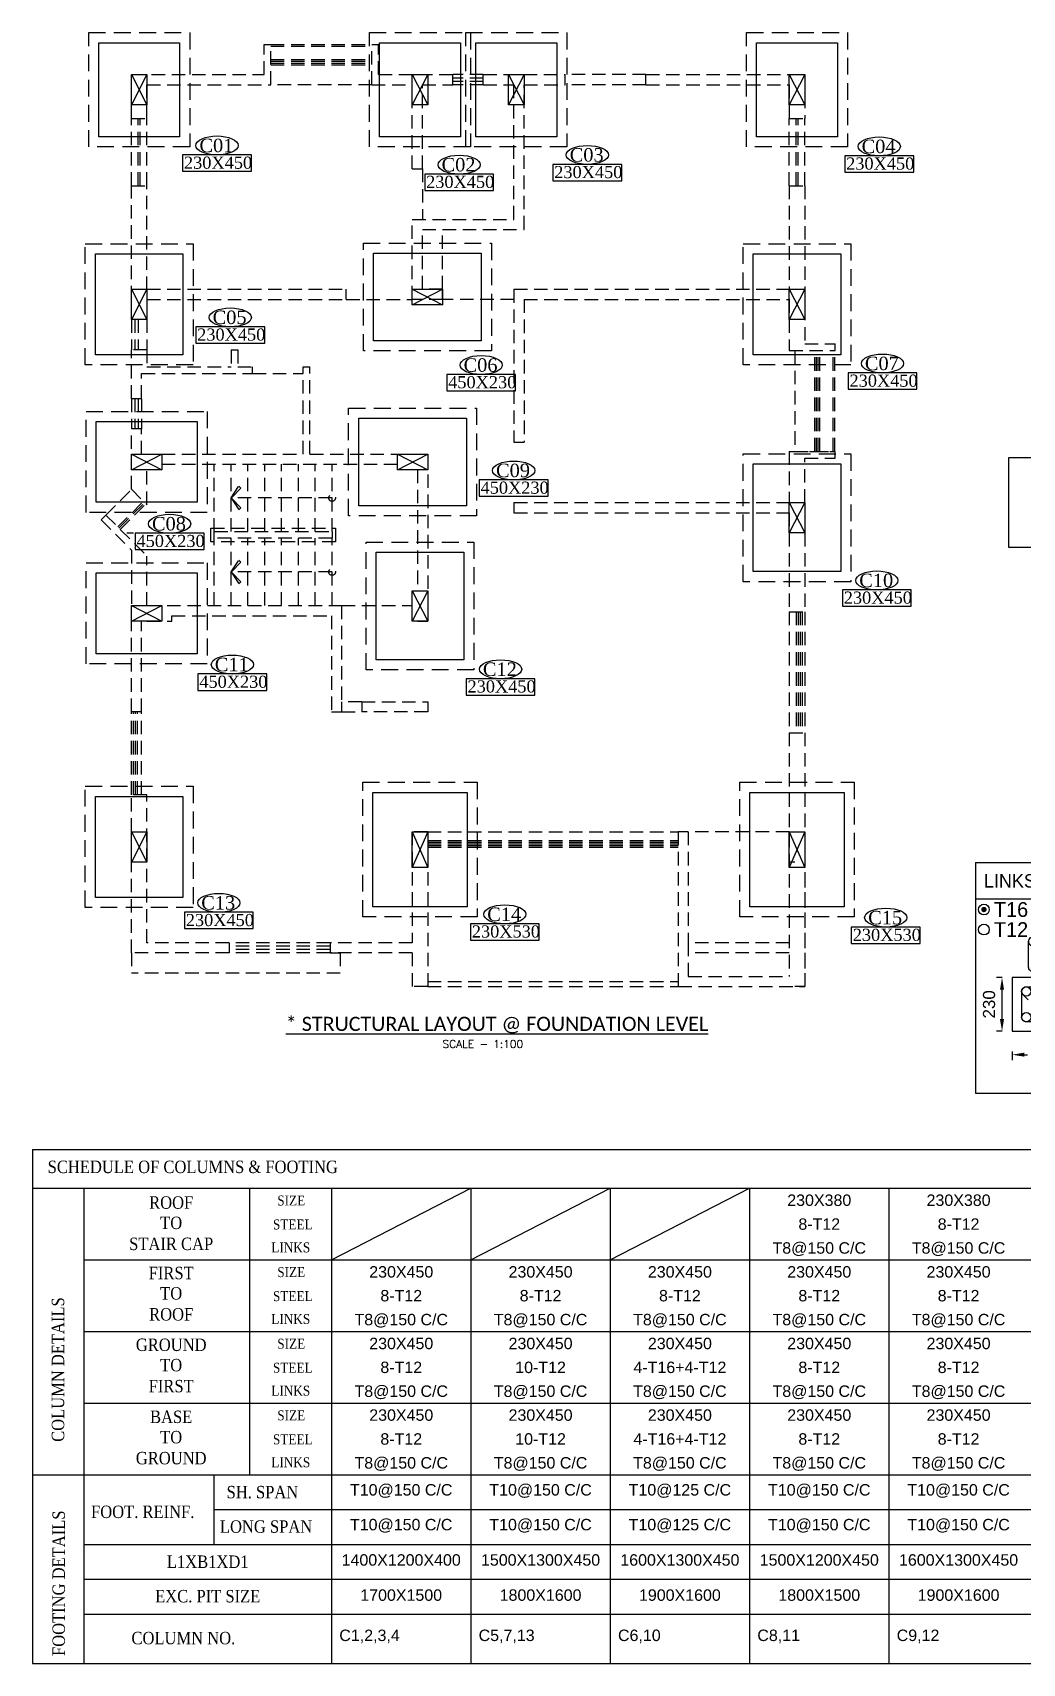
# Model space of a CAD drawing. Extents: x 2201.7 to 2226.6, y 1198.8 to 1223.
# Drawn here: x 2201.68 to 2216.37, y 1198.76 to 1222.99 of the extents above; entities that cross this region are included whole.
import ezdxf
from ezdxf.enums import TextEntityAlignment as Align

# ---------------------------------------------------------------- set-up
doc = ezdxf.new("R2010")
doc.units = 0
doc.linetypes.add('DASHED2', pattern=[0.375, 0.25, -0.125])
doc.linetypes.add('HIDDEN', pattern=[0.375, 0.25, -0.125])
doc.layers.get('DEFPOINTS').update_dxf_attribs({"linetype": 'CONTINUOUS'})
for name, color, linetype in [('ARCH__BM_', 253, 'HIDDEN'), ('BORDER', 40, 'CONTINUOUS'), ('BORDER__BM_', 40, 'CONTINUOUS'), ('COLUMN__BM_', 50, 'CONTINUOUS'), ('COLUMN_SIZE_TEXT__BM_', 7, 'CONTINUOUS'), ('COLUMN_SIZE_TEXT_BOX__BM_', 253, 'CONTINUOUS'), ('COLUMN_TEXT__BM_', 7, 'CONTINUOUS'), ('COLUMN_TEXT_BOX__BM_', 253, 'CONTINUOUS'), ('DIMENSIONS__BM_', 251, 'CONTINUOUS'), ('FOOTING__BM_', 3, 'CONTINUOUS'), ('LINKS-STIRRUPS-DISTR__BM_', 253, 'CONTINUOUS'), ('MAIN_STEEL__BM_', 142, 'CONTINUOUS'), ('PCC__BM_', 251, 'CONTINUOUS'), ('SCHEDULE_TEXT__BM_', 7, 'CONTINUOUS'), ('SECTION_BORDER__BM_', 8, 'CONTINUOUS'), ('TEXT_SCH', 7, 'CONTINUOUS'), ('TITLE_TEXT__BM_', 7, 'CONTINUOUS')]:
    doc.layers.add(name, color=color, linetype=linetype)
doc.styles.add('AA', font='arial.ttf')
doc.styles.add('AR', font='arial.ttf')
doc.styles.add('BAHUBALI', font='CALIST.TTF', dxfattribs={"height": 0.22})
doc.styles.add('CALIBRI', font='calibri.ttf')
doc.styles.add('GA', font='GARA.TTF')
doc.styles.add('NAME', font='times.ttf')
doc.styles.add('RRR', font='romans.shx', dxfattribs={"height": 0.18})
doc.dimstyles.new('_BM__FOR_MM', dxfattribs={"dimtxt": 0.18, "dimasz": 0.18, "dimexe": 0.08, "dimexo": 0.3, "dimgap": 0.1, "dimtad": 1, "dimzin": 0, "dimtxsty": 'AR', "dimcen": 0.09, "dimclrd": 256, "dimclre": 256, "dimclrt": 4, "dimazin": 3, "dimtfac": 1, "dimtmove": 0, "dimatfit": 3, "dimtolj": 1, "dimtzin": 0})

# ---------------------------------------------------------------- blocks, each defined once
blk = doc.blocks.new('*D4')
at = {"layer": 'DEFPOINTS', "color": 0}
for p in [(-684.094, -776.597), (-682.529, -776.597), (-682.529, -776.858)]:
    blk.add_point(p, dxfattribs=at)
at = {"layer": 'DIMENSIONS__BM_', "ltscale": 0.8}
for p, q in [((-684.094, -776.858), (-684.094, -776.938)), ((-683.914, -776.858), (-683.614, -776.858)), ((-682.709, -776.858), (-683.009, -776.858)), ((-682.529, -776.858), (-682.529, -776.938))]:
    blk.add_line(p, q, dxfattribs=at)
at = {"layer": 'DIMENSIONS__BM_'}
for points in [[(-683.914, -776.828), (-683.914, -776.888), (-684.094, -776.858)], [(-682.709, -776.888), (-682.709, -776.828), (-682.529, -776.858)]]:
    blk.add_solid(points, dxfattribs=at)
at = {"layer": 'DIMENSIONS__BM_', "color": 4, "insert": (-683.311, -776.748), "char_height": 0.18, "attachment_point": 5, "style": 'AR'}
blk.add_mtext('\\A1;450', dxfattribs=at)
blk = doc.blocks.new('*D5')
at = {"layer": 'DEFPOINTS', "color": 0}
for p in [(-684.289, -775.797), (-684.094, -775.797), (-684.094, -776.597)]:
    blk.add_point(p, dxfattribs=at)
at = {"layer": 'DIMENSIONS__BM_', "ltscale": 0.8}
for p, q in [((-684.289, -775.797), (-684.369, -775.797)), ((-684.289, -776.417), (-684.289, -775.977)), ((-684.289, -776.597), (-684.369, -776.597))]:
    blk.add_line(p, q, dxfattribs=at)
at = {"layer": 'DIMENSIONS__BM_'}
for points in [[(-684.259, -775.977), (-684.319, -775.977), (-684.289, -775.797)], [(-684.319, -776.417), (-684.259, -776.417), (-684.289, -776.597)]]:
    blk.add_solid(points, dxfattribs=at)
at = {"layer": 'DIMENSIONS__BM_', "color": 4, "insert": (-684.481, -776.197), "char_height": 0.18, "attachment_point": 5, "rotation": 90, "style": 'AR'}
blk.add_mtext('\\A1;230', dxfattribs=at)
blk = doc.blocks.new('*D6')
at = {"layer": 'DEFPOINTS', "color": 0}
for p in [(-686.678, -776.597), (-685.113, -776.597), (-685.113, -776.945)]:
    blk.add_point(p, dxfattribs=at)
at = {"layer": 'DIMENSIONS__BM_', "ltscale": 0.8}
for p, q in [((-686.678, -776.897), (-686.678, -777.025)), ((-686.498, -776.945), (-686.451, -776.945)), ((-685.293, -776.945), (-685.357, -776.945)), ((-685.113, -776.897), (-685.113, -777.025))]:
    blk.add_line(p, q, dxfattribs=at)
at = {"layer": 'DIMENSIONS__BM_'}
for points in [[(-686.498, -776.915), (-686.498, -776.975), (-686.678, -776.945)], [(-685.293, -776.975), (-685.293, -776.915), (-685.113, -776.945)]]:
    blk.add_solid(points, dxfattribs=at)
at = {"layer": 'DIMENSIONS__BM_', "color": 4, "insert": (-685.904, -776.802), "char_height": 0.18, "attachment_point": 5, "style": 'AR'}
blk.add_mtext('\\A1;450/380', dxfattribs=at)
blk = doc.blocks.new('*D7')
at = {"layer": 'DEFPOINTS', "color": 0}
for p in [(-686.831, -775.797), (-686.678, -775.797), (-686.678, -776.597)]:
    blk.add_point(p, dxfattribs=at)
at = {"layer": 'DIMENSIONS__BM_', "ltscale": 0.8}
for p, q in [((-686.831, -775.797), (-686.911, -775.797)), ((-686.831, -776.417), (-686.831, -775.977)), ((-686.831, -776.597), (-686.911, -776.597))]:
    blk.add_line(p, q, dxfattribs=at)
at = {"layer": 'DIMENSIONS__BM_'}
for points in [[(-686.801, -775.977), (-686.861, -775.977), (-686.831, -775.797)], [(-686.861, -776.417), (-686.801, -776.417), (-686.831, -776.597)]]:
    blk.add_solid(points, dxfattribs=at)
at = {"layer": 'DIMENSIONS__BM_', "color": 4, "insert": (-687.023, -776.197), "char_height": 0.18, "attachment_point": 5, "rotation": 90, "style": 'AR'}
blk.add_mtext('\\A1;230', dxfattribs=at)
blk = doc.blocks.new('*D8')
at = {"layer": 'DEFPOINTS', "color": 0}
for p in [(-681.645, -776.689), (-679.463, -776.689), (-679.463, -777.053)]:
    blk.add_point(p, dxfattribs=at)
at = {"layer": 'DIMENSIONS__BM_', "ltscale": 0.8}
for p, q in [((-681.645, -776.989), (-681.645, -777.133)), ((-681.465, -777.053), (-679.643, -777.053)), ((-679.463, -776.989), (-679.463, -777.133))]:
    blk.add_line(p, q, dxfattribs=at)
at = {"layer": 'DIMENSIONS__BM_'}
for points in [[(-681.465, -777.023), (-681.465, -777.083), (-681.645, -777.053)], [(-679.643, -777.083), (-679.643, -777.023), (-679.463, -777.053)]]:
    blk.add_solid(points, dxfattribs=at)
at = {"layer": 'DIMENSIONS__BM_', "color": 4, "insert": (-680.554, -776.861), "char_height": 0.18, "attachment_point": 5, "style": 'AR'}
blk.add_mtext('\\A1;450', dxfattribs=at)
blk = doc.blocks.new('*D9')
at = {"layer": 'DEFPOINTS', "color": 0}
for p in [(-681.818, -775.853), (-681.645, -775.853), (-681.645, -776.689)]:
    blk.add_point(p, dxfattribs=at)
at = {"layer": 'DIMENSIONS__BM_', "ltscale": 0.8}
for p, q in [((-681.818, -775.853), (-681.898, -775.853)), ((-681.818, -776.509), (-681.818, -776.033)), ((-681.818, -776.689), (-681.898, -776.689))]:
    blk.add_line(p, q, dxfattribs=at)
at = {"layer": 'DIMENSIONS__BM_'}
for points in [[(-681.788, -776.033), (-681.848, -776.033), (-681.818, -775.853)], [(-681.848, -776.509), (-681.788, -776.509), (-681.818, -776.689)]]:
    blk.add_solid(points, dxfattribs=at)
at = {"layer": 'DIMENSIONS__BM_', "color": 4, "insert": (-682.01, -776.271), "char_height": 0.18, "attachment_point": 5, "rotation": 90, "style": 'AR'}
blk.add_mtext('\\A1;230', dxfattribs=at)
blk = doc.blocks.new('*D10')
at = {"layer": 'DEFPOINTS', "color": 0}
for p in [(-678.638, -776.626), (-676.456, -776.626), (-676.456, -776.99)]:
    blk.add_point(p, dxfattribs=at)
at = {"layer": 'DIMENSIONS__BM_', "ltscale": 0.8}
for p, q in [((-678.638, -776.926), (-678.638, -777.07)), ((-678.458, -776.99), (-676.636, -776.99)), ((-676.456, -776.926), (-676.456, -777.07))]:
    blk.add_line(p, q, dxfattribs=at)
at = {"layer": 'DIMENSIONS__BM_'}
for points in [[(-678.458, -776.96), (-678.458, -777.02), (-678.638, -776.99)], [(-676.636, -777.02), (-676.636, -776.96), (-676.456, -776.99)]]:
    blk.add_solid(points, dxfattribs=at)
at = {"layer": 'DIMENSIONS__BM_', "color": 4, "insert": (-677.547, -776.798), "char_height": 0.18, "attachment_point": 5, "style": 'AR'}
blk.add_mtext('\\A1;530', dxfattribs=at)
blk = doc.blocks.new('*D11')
at = {"layer": 'DEFPOINTS', "color": 0}
for p in [(-678.831, -775.79), (-678.638, -775.79), (-678.638, -776.626)]:
    blk.add_point(p, dxfattribs=at)
at = {"layer": 'DIMENSIONS__BM_', "ltscale": 0.8}
for p, q in [((-678.831, -775.79), (-678.911, -775.79)), ((-678.831, -776.446), (-678.831, -775.97)), ((-678.831, -776.626), (-678.911, -776.626))]:
    blk.add_line(p, q, dxfattribs=at)
at = {"layer": 'DIMENSIONS__BM_'}
for points in [[(-678.801, -775.97), (-678.861, -775.97), (-678.831, -775.79)], [(-678.861, -776.446), (-678.801, -776.446), (-678.831, -776.626)]]:
    blk.add_solid(points, dxfattribs=at)
at = {"layer": 'DIMENSIONS__BM_', "color": 4, "insert": (-679.023, -776.208), "char_height": 0.18, "attachment_point": 5, "rotation": 90, "style": 'AR'}
blk.add_mtext('\\A1;230', dxfattribs=at)
blk = doc.blocks.new('SAHGSDF')
at = {"layer": 'COLUMN__BM_'}
for points in [[(-1365.769, -1223.653), (-1367.334, -1223.653)], [(-1367.334, -1223.653), (-1367.334, -1224.453)], [(-1365.769, -1224.453), (-1365.769, -1223.653)], [(-1363.185, -1223.653), (-1364.75, -1223.653)], [(-1364.75, -1223.653), (-1364.75, -1224.453)], [(-1363.185, -1224.453), (-1363.185, -1223.653)], [(-1360.119, -1223.709), (-1362.301, -1223.709)], [(-1362.301, -1223.709), (-1362.301, -1224.545)], [(-1360.119, -1224.545), (-1360.119, -1223.709)], [(-1357.112, -1223.646), (-1359.294, -1223.646)], [(-1359.294, -1223.646), (-1359.294, -1224.482)], [(-1357.112, -1224.482), (-1357.112, -1223.646)], [(-1367.334, -1224.453), (-1365.769, -1224.453)], [(-1364.75, -1224.453), (-1363.185, -1224.453)], [(-1362.301, -1224.545), (-1360.119, -1224.545)], [(-1359.294, -1224.482), (-1357.112, -1224.482)]]:
    blk.add_lwpolyline(points, dxfattribs=at)
at = {"layer": 'LINKS-STIRRUPS-DISTR__BM_'}
for points in [[(-1364.134, -1222.951), (-1364.208, -1222.877, -0.668178), (-1364.159, -1222.758), (-1363.776, -1222.758, -0.414214), (-1363.707, -1222.828), (-1363.707, -1223.21, -0.414214), (-1363.776, -1223.28), (-1364.159, -1223.28, -0.414214), (-1364.228, -1223.21), (-1364.228, -1222.828, -0.668179), (-1364.11, -1222.779), (-1364.036, -1222.852)], [(-1361.086, -1222.965), (-1361.086, -1223.074, -1), (-1361.232, -1223.074), (-1361.232, -1222.674, -1), (-1361.086, -1222.674), (-1361.086, -1222.783)], [(-1358.079, -1222.914), (-1358.079, -1223.023, -1), (-1358.224, -1223.023), (-1358.224, -1222.623, -1), (-1358.079, -1222.623), (-1358.079, -1222.732)], [(-1366.615, -1222.977), (-1366.689, -1222.903, -0.668178), (-1366.639, -1222.784), (-1366.257, -1222.784, -0.414214), (-1366.187, -1222.854), (-1366.187, -1223.236, -0.414214), (-1366.257, -1223.306), (-1366.639, -1223.306, -0.414214), (-1366.709, -1223.236), (-1366.709, -1222.854, -0.668179), (-1366.59, -1222.804), (-1366.516, -1222.878)], [(-1362.057, -1223.186), (-1362.134, -1223.109, -0.668178), (-1362.083, -1222.985), (-1360.337, -1222.985, -0.414214), (-1360.265, -1223.057), (-1360.265, -1223.457, -0.414214), (-1360.337, -1223.53), (-1362.083, -1223.53, -0.414214), (-1362.156, -1223.457), (-1362.156, -1223.057, -0.668179), (-1362.031, -1223.006), (-1361.954, -1223.083)], [(-1361.569, -1223.054), (-1361.647, -1222.977, -0.668178), (-1361.595, -1222.853), (-1360.722, -1222.853, -0.414214), (-1360.65, -1222.926), (-1360.65, -1223.326, -0.414214), (-1360.722, -1223.398), (-1361.595, -1223.398, -0.414214), (-1361.668, -1223.326), (-1361.668, -1222.926, -0.668179), (-1361.544, -1222.874), (-1361.467, -1222.951)], [(-1359.05, -1223.123), (-1359.127, -1223.046, -0.668178), (-1359.076, -1222.921), (-1357.33, -1222.921, -0.414214), (-1357.258, -1222.994), (-1357.258, -1223.394, -0.414214), (-1357.33, -1223.467), (-1359.076, -1223.467, -0.414214), (-1359.148, -1223.394), (-1359.148, -1222.994, -0.668179), (-1359.024, -1222.943), (-1358.947, -1223.02)], [(-1358.562, -1223.003), (-1358.639, -1222.925, -0.668178), (-1358.588, -1222.801), (-1357.715, -1222.801, -0.414214), (-1357.643, -1222.874), (-1357.643, -1223.274, -0.414214), (-1357.715, -1223.347), (-1358.588, -1223.347, -0.414214), (-1358.661, -1223.274), (-1358.661, -1222.874, -0.668179), (-1358.537, -1222.823), (-1358.459, -1222.9)], [(-1366.997, -1223.241), (-1367.071, -1223.167, -0.668178), (-1367.022, -1223.048), (-1365.874, -1223.048, -0.414214), (-1365.805, -1223.118), (-1365.805, -1223.501, -0.414214), (-1365.874, -1223.57), (-1367.022, -1223.57, -0.414214), (-1367.092, -1223.501), (-1367.092, -1223.118, -0.668179), (-1366.973, -1223.069), (-1366.899, -1223.143)], [(-1364.517, -1223.225), (-1364.591, -1223.151, -0.668178), (-1364.541, -1223.032), (-1363.394, -1223.032, -0.414214), (-1363.324, -1223.102), (-1363.324, -1223.484, -0.414214), (-1363.394, -1223.554), (-1364.541, -1223.554, -0.414214), (-1364.611, -1223.484), (-1364.611, -1223.102, -0.668179), (-1364.492, -1223.053), (-1364.419, -1223.126)], [(-1367.101, -1223.985), (-1367.175, -1223.911, -0.668178), (-1367.126, -1223.792), (-1365.978, -1223.792, -0.414214), (-1365.908, -1223.862), (-1365.908, -1224.245, -0.414214), (-1365.978, -1224.314), (-1367.126, -1224.314, -0.414214), (-1367.195, -1224.245), (-1367.195, -1223.862, -0.668179), (-1367.076, -1223.813), (-1367.003, -1223.887)], [(-1366.718, -1223.985), (-1366.792, -1223.911, -0.668178), (-1366.743, -1223.792), (-1366.36, -1223.792, -0.414214), (-1366.291, -1223.862), (-1366.291, -1224.245, -0.414214), (-1366.36, -1224.314), (-1366.743, -1224.314, -0.414214), (-1366.812, -1224.245), (-1366.812, -1223.862, -0.668179), (-1366.694, -1223.813), (-1366.62, -1223.887)], [(-1364.517, -1223.985), (-1364.591, -1223.911, -0.668178), (-1364.541, -1223.792), (-1363.394, -1223.792, -0.414214), (-1363.324, -1223.862), (-1363.324, -1224.245, -0.414214), (-1363.394, -1224.314), (-1364.541, -1224.314, -0.414214), (-1364.611, -1224.245), (-1364.611, -1223.862, -0.668179), (-1364.492, -1223.813), (-1364.419, -1223.887)], [(-1364.134, -1223.985), (-1364.208, -1223.911, -0.668178), (-1364.159, -1223.792), (-1363.776, -1223.792, -0.414214), (-1363.707, -1223.862), (-1363.707, -1224.245, -0.414214), (-1363.776, -1224.314), (-1364.159, -1224.314, -0.414214), (-1364.228, -1224.245), (-1364.228, -1223.862, -0.668179), (-1364.11, -1223.813), (-1364.036, -1223.887)], [(-1362.057, -1224.056), (-1362.134, -1223.978, -0.668178), (-1362.083, -1223.854), (-1360.337, -1223.854, -0.414214), (-1360.265, -1223.927), (-1360.265, -1224.327, -0.414214), (-1360.337, -1224.4), (-1362.083, -1224.4, -0.414214), (-1362.156, -1224.327), (-1362.156, -1223.927, -0.668179), (-1362.031, -1223.876), (-1361.954, -1223.953)], [(-1361.621, -1224.056), (-1361.698, -1223.978, -0.668178), (-1361.646, -1223.854), (-1360.774, -1223.854, -0.414214), (-1360.701, -1223.927), (-1360.701, -1224.327, -0.414214), (-1360.774, -1224.4), (-1361.646, -1224.4, -0.414214), (-1361.719, -1224.327), (-1361.719, -1223.927, -0.668179), (-1361.595, -1223.876), (-1361.518, -1223.953)], [(-1361.137, -1224.218), (-1361.137, -1224.327, -1), (-1361.283, -1224.327), (-1361.283, -1223.927, -1), (-1361.137, -1223.927), (-1361.137, -1224.036)], [(-1359.05, -1223.992), (-1359.127, -1223.915, -0.668178), (-1359.076, -1223.791), (-1357.33, -1223.791, -0.414214), (-1357.258, -1223.864), (-1357.258, -1224.264, -0.414214), (-1357.33, -1224.336), (-1359.076, -1224.336, -0.414214), (-1359.148, -1224.264), (-1359.148, -1223.864, -0.668179), (-1359.024, -1223.812), (-1358.947, -1223.889)], [(-1358.614, -1223.992), (-1358.691, -1223.915, -0.668178), (-1358.639, -1223.791), (-1357.767, -1223.791, -0.414214), (-1357.694, -1223.864), (-1357.694, -1224.264, -0.414214), (-1357.767, -1224.336), (-1358.639, -1224.336, -0.414214), (-1358.712, -1224.264), (-1358.712, -1223.864, -0.668179), (-1358.588, -1223.812), (-1358.511, -1223.889)], [(-1358.13, -1224.155), (-1358.13, -1224.264, -1), (-1358.276, -1224.264), (-1358.276, -1223.864, -1), (-1358.13, -1223.864), (-1358.13, -1223.973)]]:
    blk.add_lwpolyline(points, format="xyb", dxfattribs=at)
at = {"layer": 'MAIN_STEEL__BM_'}
for points, const_width in [([(-1367.776, -1222.644, 1), (-1367.736, -1222.644, 1)], 0.04), ([(-1364.559, -1223.862, 1), (-1364.524, -1223.862, 1)], 0.0348), ([(-1363.411, -1223.862, 1), (-1363.376, -1223.862, 1)], 0.0348), ([(-1359.094, -1223.864, 1), (-1359.058, -1223.864, 1)], 0.0364), ([(-1357.348, -1223.864, 1), (-1357.312, -1223.864, 1)], 0.0364), ([(-1364.559, -1224.245, 1), (-1364.524, -1224.245, 1)], 0.0348), ([(-1363.411, -1224.245, 1), (-1363.376, -1224.245, 1)], 0.0348), ([(-1359.094, -1224.264, 1), (-1359.058, -1224.264, 1)], 0.0364), ([(-1357.348, -1224.264, 1), (-1357.312, -1224.264, 1)], 0.0364)]:
    blk.add_lwpolyline(points, format="xyb", close=True, dxfattribs=dict(at, const_width=const_width))
for centre, radius in [((-1367.756, -1222.644), 0.08), ((-1367.756, -1222.942), 0.08), ((-1367.126, -1223.862), 0.0696), ((-1366.743, -1223.862), 0.0696), ((-1366.36, -1223.862), 0.0696), ((-1365.978, -1223.862), 0.0696), ((-1364.541, -1223.862), 0.0696), ((-1364.159, -1223.862), 0.0696), ((-1363.776, -1223.862), 0.0696), ((-1363.394, -1223.862), 0.0696), ((-1362.083, -1223.927), 0.0727), ((-1361.646, -1223.927), 0.0727), ((-1361.21, -1223.927), 0.0727), ((-1360.774, -1223.927), 0.0727), ((-1360.337, -1223.927), 0.0727), ((-1359.076, -1223.864), 0.0727), ((-1358.639, -1223.864), 0.0727), ((-1358.203, -1223.864), 0.0727), ((-1357.767, -1223.864), 0.0727), ((-1357.33, -1223.864), 0.0727), ((-1367.126, -1224.245), 0.0696), ((-1366.743, -1224.245), 0.0696), ((-1366.36, -1224.245), 0.0696), ((-1365.978, -1224.245), 0.0696), ((-1364.541, -1224.245), 0.0696), ((-1364.159, -1224.245), 0.0696), ((-1363.776, -1224.245), 0.0696), ((-1363.394, -1224.245), 0.0696), ((-1359.076, -1224.264), 0.0727), ((-1358.639, -1224.264), 0.0727), ((-1358.203, -1224.264), 0.0727), ((-1357.767, -1224.264), 0.0727), ((-1357.33, -1224.264), 0.0727), ((-1362.083, -1224.327), 0.0727), ((-1361.646, -1224.327), 0.0727), ((-1361.21, -1224.327), 0.0727), ((-1360.774, -1224.327), 0.0727), ((-1360.337, -1224.327), 0.0727)]:
    blk.add_circle(centre, radius, dxfattribs=at)
at = {"layer": 'SECTION_BORDER__BM_'}
for p, q in [((-1367.881, -1221.945), (-1356.936, -1221.945)), ((-1367.881, -1221.945), (-1367.881, -1225.371)), ((-1367.881, -1222.484), (-1356.936, -1222.484))]:
    blk.add_line(p, q, dxfattribs=at)
for points in [[(-1356.936, -1221.945), (-1356.936, -1225.371)], [(-1365.488, -1222.484), (-1365.488, -1225.371)], [(-1362.822, -1222.484), (-1362.822, -1225.371)], [(-1359.911, -1222.484), (-1359.911, -1225.371)], [(-1367.881, -1225.371), (-1356.936, -1225.371)]]:
    blk.add_lwpolyline(points, dxfattribs=at)
at = {"layer": 'SCHEDULE_TEXT__BM_', "style": 'BAHUBALI'}
blk.add_text('LINKS ARRANGEMENTS FOR COMBINED STEEL', height=0.2, dxfattribs=at).set_placement((-1367.756, -1222.318))
for s, p in [('T16', (-1367.606, -1222.644)), ('T12', (-1367.606, -1222.942))]:
    blk.add_text(s, height=0.22, dxfattribs=at).set_placement(p, align=Align.MIDDLE_LEFT)
for s, p in [('4-T16 + 6-T12', (-1358.203, -1225.045)), ('8-T12', (-1366.552, -1225.06)), ('4-T16 + 4-T12', (-1363.968, -1225.068)), ('10-T12', (-1361.21, -1225.066))]:
    blk.add_text(s, height=0.2, dxfattribs=at).set_placement(p, align=Align.MIDDLE_CENTER)
at = {"layer": 'DIMENSIONS__BM_', "ltscale": 0.8}
for p1, p2, distance, text, picture, middle in [((-1367.334, -1224.453), (-1367.334, -1223.653), 0.153, '230', '*D7', (-1367.679, -1224.053)), ((-1364.75, -1224.453), (-1364.75, -1223.653), 0.195, '230', '*D5', (-1365.137, -1224.053)), ((-1362.301, -1224.545), (-1362.301, -1223.709), 0.173, '230', '*D9', (-1362.666, -1224.127)), ((-1359.294, -1224.482), (-1359.294, -1223.646), 0.193, '230', '*D11', (-1359.679, -1224.064)), ((-1362.301, -1224.545), (-1360.119, -1224.545), -0.364, '450', '*D8', (-1361.21, -1224.717)), ((-1359.294, -1224.482), (-1357.112, -1224.482), -0.364, '530', '*D10', (-1358.203, -1224.654))]:
    dim = blk.add_aligned_dim(p1=p1, p2=p2, distance=distance, text=text, dimstyle='_BM__FOR_MM', dxfattribs=at)
    dim.commit()
    dim.dimension.update_dxf_attribs({"geometry": picture, "text_midpoint": middle, "insert": (-680.656, -447.856)})
for base, p1, p2, text, picture, middle in [((-1365.769, -1224.801), (-1367.334, -1224.453), (-1365.769, -1224.453), '450/380', '*D6', (-1366.56, -1224.657)), ((-1363.185, -1224.714), (-1364.75, -1224.453), (-1363.185, -1224.453), '450', '*D4', (-1363.968, -1224.604))]:
    dim = blk.add_linear_dim(base=base, p1=p1, p2=p2, angle=0, text=text, dimstyle='_BM__FOR_MM', dxfattribs=at)
    dim.commit()
    dim.dimension.update_dxf_attribs({"geometry": picture, "text_midpoint": middle, "dimtype": 129, "insert": (-680.656, -447.856)})

msp = doc.modelspace()

# ---------------------------------------------------------------- linework, layer by layer
at = {"layer": 'ARCH__BM_', "ltscale": 0.8}
for p, q in [((2205.113, 1222.816), (2205.213, 1222.816)), ((2205.113, 1222.366), (2205.113, 1222.816)), ((2205.213, 1222.216), (2205.213, 1222.816)), ((2205.213, 1222.216), (2205.213, 1222.814)), ((2205.213, 1222.814), (2206.713, 1222.814)), ((2205.213, 1222.789), (2206.713, 1222.789)), ((2206.713, 1222.816), (2206.813, 1222.816)), ((2206.713, 1222.216), (2206.713, 1222.816)), ((2206.813, 1222.366), (2206.813, 1222.816)), ((2205.213, 1222.589), (2206.713, 1222.589)), ((2205.213, 1222.564), (2206.713, 1222.564)), ((2205.213, 1222.539), (2206.713, 1222.539)), ((2203.143, 1221.716), (2203.143, 1222.366)), ((2203.143, 1222.366), (2205.113, 1222.366)), ((2205.213, 1222.514), (2206.713, 1222.514)), ((2206.813, 1222.366), (2207.918, 1222.366)), ((2207.918, 1222.216), (2207.918, 1222.366)), ((2208.368, 1222.366), (2207.918, 1222.366)), ((2208.368, 1222.316), (2207.918, 1222.316)), ((2208.368, 1222.216), (2208.368, 1222.366)), ((2208.368, 1222.366), (2209.583, 1222.366)), ((2208.973, 1222.366), (2208.973, 1222.366)), ((2210.783, 1222.366), (2209.583, 1222.366)), ((2209.583, 1222.216), (2209.583, 1222.366)), ((2210.783, 1222.366), (2213.143, 1222.366)), ((2210.783, 1222.216), (2210.783, 1222.366)), ((2210.783, 1222.216), (2210.783, 1222.366)), ((2213.143, 1222.366), (2213.143, 1221.716)), ((2203.373, 1221.716), (2203.373, 1222.216)), ((2203.373, 1222.216), (2205.213, 1222.216)), ((2206.713, 1222.216), (2205.213, 1222.216)), ((2206.713, 1222.216), (2207.313, 1222.216)), ((2207.313, 1220.966), (2207.313, 1222.216)), ((2207.463, 1222.216), (2207.918, 1222.216)), ((2207.463, 1220.966), (2207.463, 1222.216)), ((2208.368, 1222.266), (2207.918, 1222.266)), ((2208.368, 1222.216), (2207.918, 1222.216)), ((2208.368, 1222.216), (2208.823, 1222.216)), ((2208.823, 1220.216), (2208.823, 1222.216)), ((2208.973, 1220.066), (2208.973, 1222.216)), ((2208.973, 1222.216), (2209.583, 1222.216)), ((2210.783, 1222.216), (2209.583, 1222.216)), ((2210.783, 1222.216), (2212.913, 1222.216)), ((2212.913, 1222.216), (2212.913, 1221.716)), ((2203.143, 1221.716), (2203.373, 1221.716)), ((2203.143, 1220.716), (2203.143, 1221.716)), ((2203.243, 1220.716), (2203.243, 1221.716)), ((2203.273, 1220.716), (2203.273, 1221.716)), ((2203.373, 1220.716), (2203.373, 1221.716)), ((2212.913, 1221.716), (2213.143, 1221.716)), ((2212.913, 1220.716), (2212.913, 1221.716)), ((2213.013, 1220.716), (2213.013, 1221.716)), ((2213.043, 1220.716), (2213.043, 1221.716)), ((2213.143, 1220.716), (2213.143, 1221.716)), ((2207.313, 1220.966), (2207.463, 1220.966)), ((2207.463, 1220.966), (2207.463, 1220.216)), ((2203.143, 1218.728), (2203.143, 1220.716)), ((2203.143, 1220.716), (2203.373, 1220.716)), ((2203.373, 1219.166), (2203.373, 1220.716)), ((2212.913, 1220.716), (2212.913, 1219.178)), ((2212.913, 1220.716), (2213.143, 1220.716)), ((2213.143, 1220.716), (2213.143, 1218.367)), ((2207.313, 1220.216), (2208.823, 1220.216)), ((2207.313, 1219.026), (2207.313, 1220.216)), ((2207.463, 1220.066), (2208.973, 1220.066)), ((2207.463, 1219.176), (2207.463, 1220.066)), ((2207.763, 1219.176), (2207.763, 1220.066)), ((2203.373, 1219.176), (2206.333, 1219.176)), ((2206.333, 1219.026), (2206.333, 1219.176)), ((2207.763, 1219.176), (2207.463, 1219.176)), ((2207.763, 1219.026), (2207.763, 1219.176)), ((2208.823, 1219.176), (2212.913, 1219.176)), ((2208.823, 1219.176), (2208.823, 1216.906)), ((2203.373, 1219.026), (2206.333, 1219.026)), ((2206.333, 1219.026), (2207.313, 1219.026)), ((2207.763, 1219.026), (2207.313, 1219.026)), ((2208.823, 1219.024), (2207.763, 1219.024)), ((2208.973, 1219.026), (2212.913, 1219.026)), ((2208.973, 1219.026), (2208.973, 1216.906)), ((2212.913, 1219.028), (2212.913, 1218.267)), ((2203.373, 1218.728), (2203.143, 1218.728)), ((2203.143, 1218.728), (2203.143, 1218.278)), ((2203.193, 1218.728), (2203.193, 1218.278)), ((2203.243, 1218.728), (2203.243, 1218.278)), ((2203.373, 1218.728), (2203.373, 1218.278)), ((2203.143, 1217.551), (2203.143, 1218.278)), ((2203.373, 1218.278), (2203.143, 1218.278)), ((2203.373, 1218.278), (2203.373, 1218.026)), ((2204.623, 1218.276), (2204.723, 1218.276)), ((2204.623, 1218.276), (2204.623, 1218.026)), ((2204.723, 1218.276), (2204.723, 1218.026)), ((2212.913, 1218.267), (2213.593, 1218.267)), ((2212.993, 1218.267), (2212.993, 1216.767)), ((2213.143, 1218.367), (2213.593, 1218.367)), ((2213.291, 1216.767), (2213.291, 1218.267)), ((2213.316, 1216.767), (2213.316, 1218.267)), ((2213.341, 1216.767), (2213.341, 1218.267)), ((2213.366, 1216.767), (2213.366, 1218.267)), ((2213.566, 1216.767), (2213.566, 1218.267)), ((2213.591, 1216.767), (2213.591, 1218.267)), ((2213.593, 1218.267), (2213.593, 1218.367)), ((2203.293, 1217.551), (2203.293, 1217.926)), ((2203.293, 1217.926), (2204.943, 1217.926)), ((2203.373, 1218.026), (2204.623, 1218.026)), ((2204.723, 1218.026), (2204.943, 1218.026)), ((2204.943, 1217.926), (2204.943, 1218.026)), ((2204.943, 1217.926), (2205.693, 1217.926)), ((2205.693, 1216.726), (2205.693, 1218.026)), ((2205.693, 1218.026), (2205.793, 1218.026)), ((2205.793, 1216.726), (2205.793, 1218.026)), ((2203.293, 1217.551), (2203.143, 1217.551)), ((2203.143, 1217.551), (2203.143, 1217.101)), ((2203.193, 1217.551), (2203.193, 1217.101)), ((2203.243, 1217.551), (2203.243, 1217.101)), ((2203.293, 1217.551), (2203.293, 1217.101)), ((2203.143, 1216.204), (2203.143, 1217.101)), ((2203.293, 1217.101), (2203.143, 1217.101)), ((2203.293, 1216.726), (2203.293, 1217.101)), ((2203.293, 1216.726), (2205.693, 1216.726)), ((2205.793, 1216.726), (2207.543, 1216.726)), ((2207.543, 1216.726), (2207.543, 1214.246)), ((2208.823, 1216.906), (2208.973, 1216.906)), ((2212.913, 1216.767), (2212.913, 1216.006)), ((2212.913, 1216.767), (2213.591, 1216.767)), ((2212.993, 1216.767), (2213.593, 1216.767)), ((2213.593, 1216.667), (2213.593, 1216.767)), ((2203.373, 1215.974), (2203.373, 1216.496)), ((2203.593, 1216.576), (2207.093, 1216.576)), ((2204.373, 1215.576), (2204.373, 1216.576)), ((2204.623, 1215.576), (2204.623, 1216.576)), ((2204.873, 1215.576), (2204.873, 1216.576)), ((2205.123, 1215.576), (2205.123, 1216.576)), ((2205.373, 1215.576), (2205.373, 1216.576)), ((2205.623, 1215.576), (2205.623, 1216.576)), ((2205.873, 1215.576), (2205.873, 1216.576)), ((2206.123, 1215.576), (2206.123, 1216.576)), ((2207.393, 1216.496), (2207.393, 1214.696)), ((2213.143, 1216.667), (2213.593, 1216.667)), ((2213.143, 1216.006), (2213.143, 1216.667)), ((2204.623, 1216.076), (2204.738, 1216.253)), ((2204.738, 1216.253), (2204.766, 1216.223)), ((2202.764, 1215.821), (2203.145, 1216.203)), ((2202.94, 1215.645), (2203.322, 1216.026)), ((2202.958, 1215.627), (2203.339, 1216.008)), ((2202.976, 1215.609), (2203.357, 1215.99)), ((2203.143, 1216.204), (2203.373, 1215.974)), ((2204.766, 1216.223), (2204.623, 1216.076)), ((2206.123, 1216.076), (2204.623, 1216.076)), ((2204.623, 1216.076), (2204.738, 1215.899)), ((2204.766, 1215.928), (2204.623, 1216.076)), ((2208.823, 1216.006), (2212.913, 1216.006)), ((2208.823, 1216.006), (2208.823, 1215.856)), ((2202.764, 1215.821), (2202.693, 1215.751)), ((2202.693, 1215.751), (2203.143, 1215.301)), ((2202.764, 1215.821), (2203.373, 1215.212)), ((2204.738, 1215.899), (2204.766, 1215.928)), ((2208.823, 1215.856), (2212.913, 1215.856)), ((2212.913, 1215.856), (2212.913, 1214.386)), ((2213.143, 1215.856), (2213.143, 1214.386)), ((2204.073, 1215.552), (2203.073, 1215.552)), ((2203.143, 1215.301), (2203.143, 1214.476)), ((2204.373, 1214.476), (2204.373, 1215.476)), ((2204.623, 1214.476), (2204.623, 1215.476)), ((2204.873, 1214.476), (2204.873, 1215.476)), ((2205.123, 1214.476), (2205.123, 1215.476)), ((2205.373, 1214.476), (2205.373, 1215.476)), ((2205.623, 1214.476), (2205.623, 1215.476)), ((2205.873, 1214.476), (2205.873, 1215.476)), ((2206.123, 1214.476), (2206.123, 1215.476)), ((2203.373, 1214.476), (2203.373, 1215.212)), ((2204.623, 1214.976), (2204.738, 1215.153)), ((2204.766, 1215.123), (2204.623, 1214.976)), ((2204.738, 1215.153), (2204.766, 1215.123)), ((2206.123, 1214.976), (2204.623, 1214.976)), ((2204.623, 1214.976), (2204.738, 1214.799)), ((2204.766, 1214.828), (2204.623, 1214.976)), ((2204.738, 1214.799), (2204.766, 1214.828)), ((2203.373, 1214.476), (2206.263, 1214.476)), ((2203.743, 1214.326), (2206.113, 1214.326)), ((2203.743, 1214.246), (2203.743, 1214.326)), ((2206.113, 1214.326), (2206.113, 1212.896)), ((2206.263, 1214.476), (2206.263, 1212.896)), ((2206.263, 1214.476), (2207.313, 1214.476)), ((2212.913, 1214.386), (2213.143, 1214.386)), ((2212.913, 1214.386), (2212.913, 1212.586)), ((2213.013, 1214.386), (2213.013, 1212.586)), ((2213.043, 1214.386), (2213.043, 1212.586)), ((2213.073, 1214.386), (2213.073, 1212.586)), ((2213.103, 1214.386), (2213.103, 1212.586)), ((2213.143, 1214.386), (2213.143, 1212.586)), ((2203.143, 1212.896), (2203.143, 1214.246)), ((2203.293, 1212.896), (2203.293, 1214.246)), ((2203.373, 1214.246), (2203.743, 1214.246)), ((2207.393, 1214.246), (2207.543, 1214.246)), ((2203.293, 1212.896), (2203.143, 1212.896)), ((2203.143, 1211.666), (2203.143, 1212.896)), ((2203.173, 1211.666), (2203.173, 1212.896)), ((2203.203, 1211.666), (2203.203, 1212.896)), ((2203.233, 1211.666), (2203.233, 1212.896)), ((2203.293, 1211.666), (2203.293, 1212.896)), ((2206.113, 1212.896), (2206.263, 1212.896)), ((2206.563, 1213.046), (2206.263, 1213.046)), ((2206.263, 1213.046), (2206.263, 1212.896)), ((2206.263, 1212.896), (2206.563, 1212.896)), ((2206.563, 1213.046), (2206.563, 1212.896)), ((2206.563, 1213.046), (2207.543, 1213.046)), ((2207.543, 1212.896), (2206.563, 1212.896)), ((2207.543, 1213.046), (2207.543, 1212.896)), ((2212.913, 1212.586), (2212.913, 1208.966)), ((2212.913, 1212.586), (2213.143, 1212.586)), ((2213.143, 1212.586), (2213.143, 1208.966)), ((2203.143, 1209.316), (2203.143, 1211.666)), ((2203.373, 1211.666), (2203.143, 1211.666)), ((2203.373, 1209.466), (2203.373, 1211.666)), ((2207.313, 1211.116), (2207.313, 1209.466)), ((2207.543, 1211.116), (2207.313, 1211.116)), ((2207.543, 1211.116), (2207.543, 1208.816)), ((2207.543, 1211.116), (2211.263, 1211.116)), ((2207.543, 1210.986), (2211.263, 1210.986)), ((2207.543, 1210.961), (2211.263, 1210.961)), ((2207.543, 1210.936), (2211.263, 1210.936)), ((2207.543, 1210.911), (2211.263, 1210.911)), ((2211.413, 1211.116), (2211.263, 1211.116)), ((2211.263, 1211.116), (2211.263, 1208.816)), ((2211.413, 1211.116), (2211.413, 1209.466)), ((2212.913, 1211.116), (2211.413, 1211.116)), ((2213.143, 1211.116), (2213.143, 1208.816)), ((2207.543, 1210.886), (2211.263, 1210.886)), ((2212.993, 1210.666), (2212.913, 1210.666)), ((2204.593, 1209.466), (2203.373, 1209.466)), ((2204.593, 1209.466), (2204.593, 1209.316)), ((2206.093, 1209.466), (2204.593, 1209.466)), ((2207.313, 1209.466), (2206.093, 1209.466)), ((2206.093, 1209.466), (2206.093, 1209.316)), ((2212.913, 1209.466), (2211.413, 1209.466)), ((2211.413, 1209.466), (2211.413, 1208.966)), ((2204.593, 1209.316), (2203.143, 1209.316)), ((2203.143, 1209.316), (2203.143, 1209.016)), ((2206.093, 1209.416), (2204.593, 1209.416)), ((2206.093, 1209.366), (2204.593, 1209.366)), ((2206.093, 1209.316), (2204.593, 1209.316)), ((2207.313, 1209.316), (2206.093, 1209.316)), ((2206.093, 1209.316), (2206.243, 1209.316)), ((2206.243, 1209.316), (2206.243, 1209.016)), ((2207.313, 1209.316), (2207.313, 1208.816)), ((2212.913, 1209.316), (2211.413, 1209.316)), ((2206.243, 1209.016), (2203.143, 1209.016)), ((2211.413, 1208.966), (2212.913, 1208.966)), ((2207.543, 1208.816), (2207.313, 1208.816)), ((2207.543, 1208.891), (2211.263, 1208.891)), ((2207.543, 1208.816), (2211.263, 1208.816)), ((2211.263, 1208.816), (2213.143, 1208.816)), ((2213.143, 1208.816), (2212.993, 1208.816))]:
    msp.add_line(p, q, dxfattribs=at)
for points in [[(2204.323, 1215.626), (2206.173, 1215.626), (2206.173, 1215.426), (2204.323, 1215.426)], [(2204.373, 1215.576), (2206.123, 1215.576), (2206.123, 1215.476), (2204.373, 1215.476)]]:
    msp.add_lwpolyline(points, close=True, dxfattribs=at)
for centre in [(2206.123, 1216.076), (2206.123, 1214.976)]:
    msp.add_circle(centre, 0.05, dxfattribs=at)
at = {"layer": 'BORDER'}
for p, q in [((2201.675, 1206.396), (2218.532, 1206.396)), ((2201.675, 1206.396), (2201.675, 1198.758)), ((2201.675, 1205.818), (2218.532, 1205.818)), ((2202.438, 1205.818), (2202.438, 1198.758)), ((2202.438, 1205.818), (2218.532, 1205.818)), ((2202.438, 1205.818), (2218.532, 1205.818)), ((2202.438, 1205.818), (2218.532, 1205.818)), ((2204.896, 1205.818), (2204.896, 1201.561)), ((2206.115, 1205.818), (2206.115, 1198.758)), ((2206.115, 1204.754), (2208.184, 1205.818)), ((2208.184, 1205.818), (2208.184, 1198.758)), ((2208.184, 1204.754), (2210.254, 1205.818)), ((2210.254, 1205.818), (2210.254, 1198.758)), ((2210.254, 1204.754), (2212.323, 1205.818)), ((2212.323, 1205.818), (2212.323, 1198.758)), ((2214.393, 1205.818), (2214.393, 1198.758)), ((2202.438, 1204.754), (2218.532, 1204.754)), ((2202.438, 1203.69), (2218.532, 1203.69)), ((2202.438, 1202.625), (2218.532, 1202.625)), ((2201.675, 1201.561), (2218.532, 1201.561)), ((2202.438, 1201.561), (2218.532, 1201.561)), ((2204.365, 1201.561), (2204.365, 1200.526)), ((2204.365, 1201.043), (2218.532, 1201.043)), ((2202.438, 1200.526), (2218.532, 1200.526)), ((2202.438, 1200.526), (2218.532, 1200.526)), ((2202.438, 1200.009), (2218.532, 1200.009)), ((2202.438, 1199.491), (2218.532, 1199.491)), ((2201.675, 1198.758), (2218.532, 1198.758))]:
    msp.add_line(p, q, dxfattribs=at)
at = {"layer": 'BORDER__BM_'}
msp.add_lwpolyline([(2216.173, 1216.679), (2222.294, 1216.679), (2222.294, 1215.34), (2216.173, 1215.34)], close=True, dxfattribs=at)
at = {"layer": 'COLUMN__BM_'}
for p, q in [((2203.143, 1222.366), (2203.373, 1221.916)), ((2203.373, 1222.366), (2203.143, 1221.916)), ((2207.313, 1222.366), (2207.543, 1221.916)), ((2207.543, 1222.366), (2207.313, 1221.916)), ((2208.743, 1222.366), (2208.973, 1221.916)), ((2208.973, 1222.366), (2208.743, 1221.916)), ((2212.913, 1222.366), (2213.143, 1221.916)), ((2213.143, 1222.366), (2212.913, 1221.916)), ((2203.143, 1219.178), (2203.373, 1218.728)), ((2203.373, 1219.178), (2203.143, 1218.728)), ((2207.313, 1218.946), (2207.763, 1219.176)), ((2207.313, 1219.176), (2207.763, 1218.946)), ((2212.913, 1219.178), (2213.143, 1218.728)), ((2213.143, 1219.178), (2212.913, 1218.728)), ((2203.143, 1216.496), (2203.593, 1216.726)), ((2203.143, 1216.726), (2203.593, 1216.496)), ((2207.093, 1216.496), (2207.543, 1216.726)), ((2207.093, 1216.726), (2207.543, 1216.496)), ((2212.913, 1216.006), (2213.143, 1215.556)), ((2213.143, 1216.006), (2212.913, 1215.556)), ((2207.313, 1214.696), (2207.543, 1214.246)), ((2207.543, 1214.696), (2207.313, 1214.246)), ((2203.143, 1214.246), (2203.593, 1214.476)), ((2203.143, 1214.476), (2203.593, 1214.246)), ((2203.143, 1211.116), (2203.373, 1210.666)), ((2203.373, 1211.116), (2203.143, 1210.666)), ((2207.313, 1211.116), (2207.543, 1210.586)), ((2207.543, 1211.116), (2207.313, 1210.586)), ((2212.913, 1211.116), (2213.143, 1210.586)), ((2213.143, 1211.116), (2212.913, 1210.586))]:
    msp.add_line(p, q, dxfattribs=at)
for points in [[(2203.143, 1222.366), (2203.373, 1222.366), (2203.373, 1221.916), (2203.143, 1221.916)], [(2207.313, 1222.366), (2207.543, 1222.366), (2207.543, 1221.916), (2207.313, 1221.916)], [(2208.743, 1222.366), (2208.973, 1222.366), (2208.973, 1221.916), (2208.743, 1221.916)], [(2212.913, 1222.366), (2213.143, 1222.366), (2213.143, 1221.916), (2212.913, 1221.916)], [(2203.143, 1219.178), (2203.373, 1219.178), (2203.373, 1218.728), (2203.143, 1218.728)], [(2207.313, 1218.946), (2207.313, 1219.176), (2207.763, 1219.176), (2207.763, 1218.946)], [(2212.913, 1219.178), (2213.143, 1219.178), (2213.143, 1218.728), (2212.913, 1218.728)], [(2203.143, 1216.496), (2203.143, 1216.726), (2203.593, 1216.726), (2203.593, 1216.496)], [(2207.093, 1216.496), (2207.093, 1216.726), (2207.543, 1216.726), (2207.543, 1216.496)], [(2212.913, 1216.006), (2213.143, 1216.006), (2213.143, 1215.556), (2212.913, 1215.556)], [(2207.313, 1214.696), (2207.543, 1214.696), (2207.543, 1214.246), (2207.313, 1214.246)], [(2203.143, 1214.246), (2203.143, 1214.476), (2203.593, 1214.476), (2203.593, 1214.246)], [(2203.143, 1211.116), (2203.373, 1211.116), (2203.373, 1210.666), (2203.143, 1210.666)], [(2207.313, 1211.116), (2207.543, 1211.116), (2207.543, 1210.586), (2207.313, 1210.586)], [(2212.913, 1211.116), (2213.143, 1211.116), (2213.143, 1210.586), (2212.913, 1210.586)]]:
    msp.add_lwpolyline(points, close=True, dxfattribs=at)
at = {"layer": 'COLUMN_SIZE_TEXT_BOX__BM_'}
for points in [[(2203.903, 1220.93), (2204.926, 1220.93), (2204.926, 1221.173), (2203.903, 1221.173)], [(2213.737, 1220.916), (2214.76, 1220.916), (2214.76, 1221.159), (2213.737, 1221.159)], [(2207.498, 1220.645), (2208.521, 1220.645), (2208.521, 1220.887), (2207.498, 1220.887)], [(2209.402, 1220.79), (2210.425, 1220.79), (2210.425, 1221.033), (2209.402, 1221.033)], [(2204.099, 1218.376), (2205.122, 1218.376), (2205.122, 1218.619), (2204.099, 1218.619)], [(2213.786, 1217.691), (2214.809, 1217.691), (2214.809, 1217.934), (2213.786, 1217.934)], [(2207.826, 1217.667), (2208.849, 1217.667), (2208.849, 1217.91), (2207.826, 1217.91)], [(2208.307, 1216.101), (2209.33, 1216.101), (2209.33, 1216.344), (2208.307, 1216.344)], [(2203.198, 1215.309), (2204.221, 1215.309), (2204.221, 1215.552), (2203.198, 1215.552)], [(2213.702, 1214.467), (2214.725, 1214.467), (2214.725, 1214.709), (2213.702, 1214.709)], [(2204.131, 1213.217), (2205.154, 1213.217), (2205.154, 1213.46), (2204.131, 1213.46)], [(2208.113, 1213.147), (2209.136, 1213.147), (2209.136, 1213.39), (2208.113, 1213.39)], [(2203.93, 1209.676), (2204.953, 1209.676), (2204.953, 1209.919), (2203.93, 1209.919)], [(2208.177, 1209.506), (2209.2, 1209.506), (2209.2, 1209.748), (2208.177, 1209.748)], [(2213.834, 1209.456), (2214.857, 1209.456), (2214.857, 1209.699), (2213.834, 1209.699)]]:
    msp.add_lwpolyline(points, close=True, dxfattribs=at)
at = {"layer": 'COLUMN_TEXT_BOX__BM_'}
for centre in [(2204.414, 1221.314), (2214.248, 1221.3), (2208.01, 1221.028), (2209.913, 1221.173), (2204.61, 1218.759), (2208.337, 1218.051), (2214.297, 1218.074), (2208.819, 1216.484), (2203.709, 1215.692), (2214.213, 1214.85), (2204.642, 1213.6), (2208.625, 1213.53), (2204.441, 1210.059), (2208.688, 1209.889), (2214.346, 1209.84)]:
    msp.add_ellipse(centre, major_axis=(-0.314, 0), ratio=0.447656, dxfattribs=at)
at = {"layer": 'FOOTING__BM_'}
for points in [[(2202.658, 1222.841), (2203.858, 1222.841), (2203.858, 1221.441), (2202.658, 1221.441)], [(2206.828, 1222.841), (2208.028, 1222.841), (2208.028, 1221.441), (2206.828, 1221.441)], [(2208.258, 1222.841), (2209.458, 1222.841), (2209.458, 1221.441), (2208.258, 1221.441)], [(2212.428, 1222.841), (2213.628, 1222.841), (2213.628, 1221.441), (2212.428, 1221.441)], [(2202.608, 1219.703), (2203.908, 1219.703), (2203.908, 1218.203), (2202.608, 1218.203)], [(2206.738, 1218.411), (2206.738, 1219.711), (2208.338, 1219.711), (2208.338, 1218.411)], [(2212.378, 1219.703), (2213.678, 1219.703), (2213.678, 1218.203), (2212.378, 1218.203)], [(2202.618, 1216.011), (2202.618, 1217.211), (2204.118, 1217.211), (2204.118, 1216.011)], [(2206.518, 1215.961), (2206.518, 1217.261), (2208.118, 1217.261), (2208.118, 1215.961)], [(2212.378, 1216.581), (2213.678, 1216.581), (2213.678, 1214.981), (2212.378, 1214.981)], [(2206.778, 1215.271), (2208.078, 1215.271), (2208.078, 1213.671), (2206.778, 1213.671)], [(2202.618, 1213.761), (2202.618, 1214.961), (2204.118, 1214.961), (2204.118, 1213.761)], [(2202.608, 1211.641), (2203.908, 1211.641), (2203.908, 1210.141), (2202.608, 1210.141)], [(2206.728, 1211.701), (2208.128, 1211.701), (2208.128, 1210.001), (2206.728, 1210.001)], [(2212.328, 1211.701), (2213.728, 1211.701), (2213.728, 1210.001), (2212.328, 1210.001)]]:
    msp.add_lwpolyline(points, close=True, dxfattribs=at)
at = {"layer": 'PCC__BM_', "linetype": 'DASHED2'}
for points in [[(2202.508, 1222.991), (2204.008, 1222.991), (2204.008, 1221.291), (2202.508, 1221.291)], [(2206.678, 1222.991), (2208.178, 1222.991), (2208.178, 1221.291), (2206.678, 1221.291)], [(2208.108, 1222.991), (2209.608, 1222.991), (2209.608, 1221.291), (2208.108, 1221.291)], [(2212.278, 1222.991), (2213.778, 1222.991), (2213.778, 1221.291), (2212.278, 1221.291)], [(2202.458, 1219.853), (2204.058, 1219.853), (2204.058, 1218.053), (2202.458, 1218.053)], [(2206.588, 1218.261), (2206.588, 1219.861), (2208.488, 1219.861), (2208.488, 1218.261)], [(2212.228, 1219.853), (2213.828, 1219.853), (2213.828, 1218.053), (2212.228, 1218.053)], [(2202.468, 1215.861), (2202.468, 1217.361), (2204.268, 1217.361), (2204.268, 1215.861)], [(2206.368, 1215.811), (2206.368, 1217.411), (2208.268, 1217.411), (2208.268, 1215.811)], [(2212.228, 1216.731), (2213.828, 1216.731), (2213.828, 1214.831), (2212.228, 1214.831)], [(2206.628, 1215.421), (2208.228, 1215.421), (2208.228, 1213.521), (2206.628, 1213.521)], [(2202.468, 1213.611), (2202.468, 1215.111), (2204.268, 1215.111), (2204.268, 1213.611)], [(2202.458, 1211.791), (2204.058, 1211.791), (2204.058, 1209.991), (2202.458, 1209.991)], [(2206.578, 1211.851), (2208.278, 1211.851), (2208.278, 1209.851), (2206.578, 1209.851)], [(2212.178, 1211.851), (2213.878, 1211.851), (2213.878, 1209.851), (2212.178, 1209.851)]]:
    msp.add_lwpolyline(points, close=True, dxfattribs=at)

# ---------------------------------------------------------------- block references
at = {"layer": 'FOOTING__BM_'}
msp.add_blockref('SAHGSDF', (3583.559, 2432.604), dxfattribs=at)

# ---------------------------------------------------------------- texts
at = {"layer": 'COLUMN_SIZE_TEXT__BM_', "style": 'NAME'}
for s, p in [('230X450', (2203.923, 1220.968, 0)), ('230X450', (2213.757, 1220.955, 0)), ('230X450', (2207.519, 1220.683, 0)), ('230X450', (2209.422, 1220.828, 0)), ('230X450', (2204.119, 1218.414, 0)), ('450X230', (2207.847, 1217.706, 0)), ('230X450', (2213.807, 1217.729, 0)), ('450X230', (2208.328, 1216.139, 0)), ('450X230', (2203.218, 1215.347, 0)), ('230X450', (2213.722, 1214.505, 0)), ('450X230', (2204.151, 1213.255, 0)), ('230X450', (2208.134, 1213.185, 0)), ('230X450', (2203.95, 1209.714, 0)), ('230X530', (2208.198, 1209.544, 0)), ('230X530', (2213.855, 1209.494, 0))]:
    msp.add_text(s, height=0.18, dxfattribs=at).set_placement(p)
at = {"layer": 'COLUMN_TEXT__BM_', "style": 'NAME'}
for s, p in [('C01', (2204.153, 1221.214, 0)), ('C04', (2213.987, 1221.2, 0)), ('C02', (2207.749, 1220.928, 0)), ('C03', (2209.652, 1221.074, 0)), ('C05', (2204.349, 1218.66, 0)), ('C07', (2214.036, 1217.975, 0)), ('C06', (2208.076, 1217.951, 0)), ('C09', (2208.558, 1216.385, 0)), ('C08', (2203.448, 1215.593, 0)), ('C10', (2213.952, 1214.751, 0)), ('C11', (2204.381, 1213.501, 0)), ('C12', (2208.363, 1213.431, 0)), ('C13', (2204.18, 1209.96, 0)), ('C14', (2208.427, 1209.789, 0)), ('C15', (2214.085, 1209.74, 0))]:
    msp.add_text(s, height=0.2, dxfattribs=at).set_placement(p)
at = {"layer": 'TEXT_SCH', "ltscale": 0.5, "style": 'GA'}
for s, height, p in [('SCHEDULE OF COLUMNS & FOOTING', 0.18478, (2201.899, 1206.044)), ('SH. SPAN', 0.1848, (2204.556, 1201.211)), ('FOOT. REINF.', 0.18478, (2202.543, 1200.918)), ('LONG SPAN', 0.1848, (2204.457, 1200.699)), ('COLUMN NO.', 0.1848, (2203.143, 1199.042))]:
    msp.add_text(s, height=height, dxfattribs=at).set_placement(p)
for s, p in [('ROOF', (2203.733, 1205.514)), ('TO', (2203.733, 1205.212)), ('STAIR CAP', (2203.733, 1204.9)), ('FIRST', (2203.733, 1204.467)), ('TO', (2203.733, 1204.165)), ('ROOF', (2203.733, 1203.853)), ('GROUND', (2203.733, 1203.4)), ('TO', (2203.733, 1203.098)), ('FIRST', (2203.733, 1202.786)), ('BASE', (2203.733, 1202.33)), ('TO', (2203.733, 1202.028)), ('GROUND', (2203.733, 1201.716))]:
    msp.add_text(s, height=0.1848, dxfattribs=at).set_placement(p, align=Align.CENTER)
for s, height, p in [('SIZE', 0.1478, (2205.516, 1205.518)), ('STEEL', 0.1478, (2205.539, 1205.162)), ('LINKS', 0.1478, (2205.509, 1204.821)), ('SIZE', 0.1478, (2205.516, 1204.454)), ('STEEL', 0.1478, (2205.539, 1204.097)), ('LINKS', 0.1478, (2205.509, 1203.757)), ('SIZE', 0.1478, (2205.516, 1203.39)), ('STEEL', 0.1478, (2205.539, 1203.033)), ('LINKS', 0.1478, (2205.509, 1202.692)), ('SIZE', 0.1478, (2205.516, 1202.325)), ('STEEL', 0.1478, (2205.539, 1201.969)), ('LINKS', 0.1478, (2205.509, 1201.628)), ('L1XB1XD1', 0.1848, (2204.276, 1200.121)), ('EXC. PIT SIZE', 0.18478, (2204.276, 1199.609))]:
    msp.add_text(s, height=height, dxfattribs=at).set_placement(p, align=Align.BOTTOM_CENTER)
at = {"layer": 'TEXT_SCH', "style": 'AA'}
for s, p in [('230X380', (2213.358, 1205.641)), ('230X380', (2215.427, 1205.641)), ('8-T12', (2213.358, 1205.286)), ('8-T12', (2215.427, 1205.286)), ('T8@150 C/C', (2213.358, 1204.931)), ('T8@150 C/C', (2215.427, 1204.931)), ('230X450', (2207.15, 1204.576)), ('230X450', (2209.219, 1204.576)), ('230X450', (2211.288, 1204.576)), ('230X450', (2213.358, 1204.576)), ('230X450', (2215.427, 1204.576)), ('8-T12', (2207.15, 1204.222)), ('8-T12', (2209.219, 1204.222)), ('8-T12', (2211.288, 1204.222)), ('8-T12', (2213.358, 1204.222)), ('8-T12', (2215.427, 1204.222)), ('T8@150 C/C', (2207.15, 1203.867)), ('T8@150 C/C', (2209.219, 1203.867)), ('T8@150 C/C', (2211.288, 1203.867)), ('T8@150 C/C', (2213.358, 1203.867)), ('T8@150 C/C', (2215.427, 1203.867)), ('230X450', (2207.15, 1203.512)), ('230X450', (2209.219, 1203.512)), ('230X450', (2211.288, 1203.512)), ('230X450', (2213.358, 1203.512)), ('230X450', (2215.427, 1203.512)), ('8-T12', (2207.15, 1203.157)), ('10-T12', (2209.219, 1203.157)), ('4-T16+4-T12', (2211.288, 1203.157)), ('8-T12', (2213.358, 1203.157)), ('8-T12', (2215.427, 1203.157)), ('T8@150 C/C', (2207.15, 1202.803)), ('T8@150 C/C', (2209.219, 1202.803)), ('T8@150 C/C', (2211.288, 1202.803)), ('T8@150 C/C', (2213.358, 1202.803)), ('T8@150 C/C', (2215.427, 1202.803)), ('230X450', (2207.15, 1202.448)), ('230X450', (2209.219, 1202.448)), ('230X450', (2211.288, 1202.448)), ('230X450', (2213.358, 1202.448)), ('230X450', (2215.427, 1202.448)), ('8-T12', (2207.15, 1202.093)), ('10-T12', (2209.219, 1202.093)), ('4-T16+4-T12', (2211.288, 1202.093)), ('8-T12', (2213.358, 1202.093)), ('8-T12', (2215.427, 1202.093)), ('T8@150 C/C', (2207.15, 1201.738)), ('T8@150 C/C', (2209.219, 1201.738)), ('T8@150 C/C', (2211.288, 1201.738)), ('T8@150 C/C', (2213.358, 1201.738)), ('T8@150 C/C', (2215.427, 1201.738))]:
    msp.add_text(s, height=0.17, dxfattribs=at).set_placement(p, align=Align.MIDDLE_CENTER)
at = {"layer": 'TEXT_SCH', "ltscale": 0.5, "style": 'GA'}
for s, p in [('COLUMN DETAILS', (2202.144, 1202.05)), ('FOOTING DETAILS', (2202.155, 1198.868))]:
    msp.add_text(s, height=0.18478, rotation=90, dxfattribs=at).set_placement(p)
at = {"layer": 'TEXT_SCH', "style": 'AA'}
for s, p in [('T10@150 C/C', (2207.149, 1201.201)), ('T10@150 C/C', (2209.219, 1201.201)), ('T10@125 C/C', (2211.288, 1201.201)), ('T10@150 C/C', (2213.358, 1201.201)), ('T10@150 C/C', (2215.427, 1201.201)), ('T10@150 C/C', (2207.149, 1200.684)), ('T10@150 C/C', (2209.219, 1200.684)), ('T10@125 C/C', (2211.288, 1200.684)), ('T10@150 C/C', (2213.358, 1200.684)), ('T10@150 C/C', (2215.427, 1200.684)), ('1400X1200X400', (2207.149, 1200.159)), ('1500X1300X450', (2209.219, 1200.159)), ('1600X1300X450', (2211.288, 1200.159)), ('1500X1200X450', (2213.358, 1200.159)), ('1600X1300X450', (2215.427, 1200.159)), ('1700X1500', (2207.149, 1199.637)), ('1800X1600', (2209.219, 1199.637)), ('1900X1600', (2211.288, 1199.637)), ('1800X1500', (2213.358, 1199.637)), ('1900X1600', (2215.427, 1199.637))]:
    msp.add_text(s, height=0.17, dxfattribs=at).set_placement(p, align=Align.BOTTOM_CENTER)
for s, p in [('C1,2,3,4', (2206.23, 1199.09)), ('C5,7,13', (2208.299, 1199.09)), ('C6,10', (2210.369, 1199.09)), ('C8,11', (2212.438, 1199.09)), ('C9,12', (2214.508, 1199.09))]:
    msp.add_text(s, height=0.17, dxfattribs=at).set_placement(p)
at = {"layer": 'TITLE_TEXT__BM_'}
for s, height, style, p in [('%%U* STRUCTURAL LAYOUT @ FOUNDATION LEVEL', 0.21, 'CALIBRI', (2205.435, 1208.156)), ('SCALE - 1:100', 0.1152, 'RRR', (2207.762, 1207.905))]:
    msp.add_text(s, height=height, dxfattribs=dict(at, style=style)).set_placement(p)

doc.saveas('drawing.dxf')
